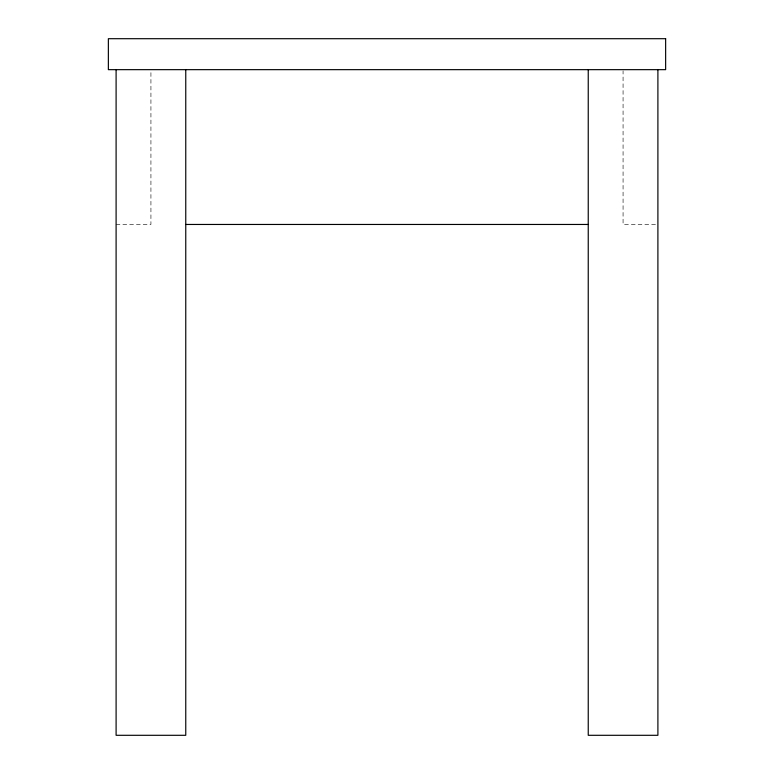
<?xml version="1.0" encoding="UTF-8"?>
<svg xmlns="http://www.w3.org/2000/svg" width="774" height="774" viewBox="0 0 774 774"><rect width="100%" height="100%" fill="white"/><g stroke="black" fill="none" stroke-linecap="round" stroke-linejoin="round"><path stroke-width="0.58" stroke-dasharray="3.87 2.9" d="M116.1 224.46L150.93 224.46L150.93 70.86M655.501 224.46L623.07 224.46L623.07 70.86"/><path stroke-width="1.16" d="M185.76 224.46L588.24 224.46M657.9 69.66L657.9 735.3L588.24 735.3L588.24 69.66M185.76 69.66L185.76 735.3L116.1 735.3L116.1 69.66M665.64 38.7L108.36 38.7L108.36 69.66L665.64 69.66L665.64 38.7"/></g></svg>
